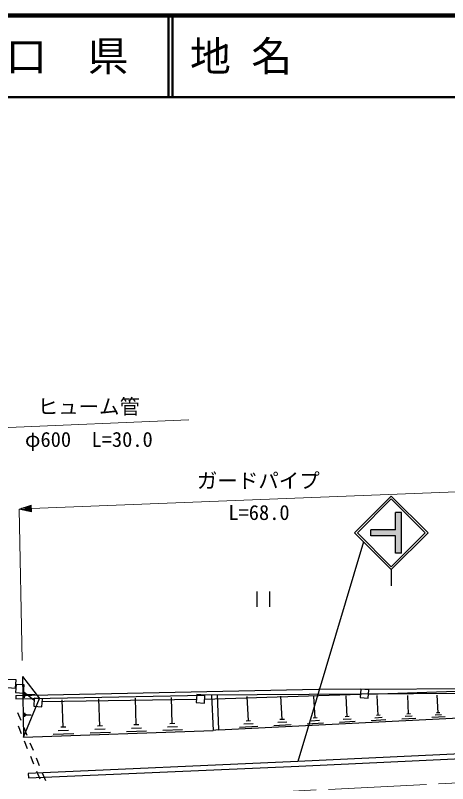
# Model space of a CAD drawing. Units: millimetres, scale not verified. Extents: x 40000 to 680000, y 20000 to 380000.
# Drawn here: x 349038 to 401880, y 286018 to 380000 of the extents above; entities that cross this region are included whole.
import ezdxf
from ezdxf.enums import TextEntityAlignment as Align

# ---------------------------------------------------------------- set-up
doc = ezdxf.new("R2010")
doc.units = ezdxf.units.MM
doc.header["$LTSCALE"] = 1000
doc.linetypes.add('CHAIN', pattern=[18.5, 12, -1.5, 3.5, -1.5])
for name, color, linetype, lineweight in [('M-BGD', 7, 'Continuous', 25), ('M-BMK', 2, 'CHAIN', 13), ('M-BMK-ROW', 30, 'Continuous', 25), ('M-STR-HTXT', 7, 'Continuous', 13), ('M-STR-STRC', 7, 'Continuous', 25), ('M-STR-STRD', 7, 'Continuous', 25), ('M-TTL', 2, 'Continuous', 140), ('M-TTL-LINE', 7, 'Continuous', 50)]:
    doc.layers.add(name, color=color, linetype=linetype, lineweight=lineweight)
doc.layers.add('M-TTL-TXT', color=7, linetype='Continuous')
doc.styles.add('ＭＳ ゴシック', font='')
doc.styles.get('ＭＳ ゴシック').set_extended_font_data('MS Gothic')

msp = doc.modelspace()

# ---------------------------------------------------------------- hatches: boundary and pattern name
at = {"layer": 'M-STR-STRC'}
msp.add_hatch(color=256, dxfattribs=at).paths.add_polyline_path([(392491, 317075), (395491, 317075), (395491, 319200), (396241, 319200), (396241, 314200), (395491, 314200), (395491, 316325), (392491, 316325)])

# ---------------------------------------------------------------- linework, layer by layer
at = {"layer": 'M-BGD'}
for p, q in [((378571, 309513), (378571, 307651)), ((380095, 309513), (380095, 307651)), ((349896, 299113), (350028, 291703)), ((349896, 299113), (352006, 296433)), ((350142, 296531), (350129, 297295)), ((350266, 296725), (350259, 297106)), ((350391, 296822), (350388, 297013)), ((410102, 297094), (372211, 296851)), ((350028, 291703), (352006, 296433)), ((350390, 296918), (351407, 296936)), ((354891, 292918), (354772, 296287)), ((359376, 293061), (359260, 296376)), ((363820, 293203), (363706, 296464)), ((368225, 293344), (368112, 296551)), ((373031, 296857), (373233, 292517)), ((377518, 293690), (377363, 296684)), ((381651, 293866), (381504, 296711)), ((385675, 294038), (385535, 296737)), ((389592, 294205), (389459, 296762)), ((393405, 294367), (393280, 296786)), ((397117, 294526), (396999, 296810)), ((400731, 294680), (400620, 296833)), ((349307, 294725), (349685, 293800)), ((350184, 294195), (350175, 294674)), ((350261, 294316), (350257, 294556)), ((350340, 294377), (350338, 294497)), ((350339, 294437), (350978, 294449)), ((373885, 292590), (415399, 294699)), ((389831, 294217), (389352, 294192)), ((393632, 294379), (393178, 294356)), ((397560, 294262), (396704, 294218)), ((397331, 294537), (396903, 294515)), ((401567, 294183), (399952, 294100)), ((401149, 294431), (400342, 294390)), ((400933, 294690), (400530, 294669)), ((368525, 293355), (367924, 293334)), ((378099, 293344), (376976, 293286)), ((377799, 293704), (377237, 293675)), ((382203, 293538), (381136, 293483)), ((381918, 293880), (381384, 293852)), ((386722, 293415), (384697, 293310)), ((386198, 293726), (385186, 293674)), ((385928, 294051), (385422, 294024)), ((390584, 293615), (388666, 293516)), ((390088, 293910), (389129, 293860)), ((394343, 293809), (392529, 293716)), ((393874, 294088), (392967, 294041)), ((398004, 293999), (396290, 293910)), ((349781, 292121), (349403, 293047)), ((350028, 291703), (373233, 292517)), ((350063, 292874), (350441, 291948)), ((355537, 292518), (354274, 292474)), ((355206, 292929), (354575, 292906)), ((360012, 292668), (358769, 292625)), ((359687, 293072), (359065, 293050)), ((365072, 292431), (362626, 292345)), ((364446, 292817), (363223, 292774)), ((364126, 293214), (363515, 293192)), ((369455, 292585), (367050, 292500)), ((368840, 292964), (367637, 292922)), ((378680, 292999), (376434, 292883)), ((382755, 293210), (380621, 293099)), ((356184, 292119), (353656, 292031)), ((360648, 292276), (358162, 292189)), ((350539, 290270), (350160, 291196)), ((350819, 291022), (351197, 290096)), ((351296, 288419), (350917, 289344)), ((351575, 289171), (351953, 288245)), ((352053, 286568), (351674, 287493)), ((352332, 287319), (352710, 286393))]:
    msp.add_line(p, q, dxfattribs=at)
for points in [[(349092, 296801), (386110, 297584), (410098, 297663)], [(349092, 296801), (349101, 296372), (372211, 296851)], [(373698, 296861), (373885, 292590), (373233, 292517)]]:
    msp.add_lwpolyline(points, dxfattribs=at)
at = {"layer": 'M-BMK'}
msp.add_line((368822, 284387), (467514, 289342), dxfattribs=at)
at = {"layer": 'M-BMK-ROW'}
for p, q in [((349133, 298704), (348135, 298774)), ((349121, 298163), (349052, 297166)), ((349063, 297707), (349133, 298704)), ((350119, 298094), (349121, 298163)), ((350049, 297096), (350119, 298094)), ((348065, 297776), (349063, 297707)), ((349052, 297166), (350049, 297096)), ((350059, 297230), (351332, 296228)), ((391255, 297555), (391185, 296557)), ((392252, 297485), (391255, 297555)), ((392182, 296488), (392252, 297485)), ((392217, 296979), (411149, 297611)), ((351349, 296479), (351280, 295481)), ((352347, 296409), (351349, 296479)), ((352277, 295411), (352347, 296409)), ((352323, 296072), (371174, 296358)), ((371213, 296921), (371143, 295924)), ((372211, 296851), (371213, 296921)), ((372141, 295854), (372211, 296851)), ((372177, 296366), (391214, 296973)), ((391185, 296557), (392182, 296488)), ((351280, 295481), (352277, 295411)), ((371143, 295924), (372141, 295854))]:
    msp.add_line(p, q, dxfattribs=at)
at = {"layer": 'M-STR-HTXT'}
for p, q in [((347217, 329562), (370245, 330504)), ((350988, 319664), (412558, 322078)), ((349489, 319606), (350972, 320066)), ((349489, 319606), (350988, 319664)), ((349865, 301069), (349489, 319606)), ((349489, 319606), (351004, 319263)), ((350985, 319745), (349786, 319698)), ((350991, 319584), (349792, 319537)), ((350082, 319790), (350982, 319825)), ((350979, 319905), (350379, 319882)), ((350676, 319974), (350975, 319986)), ((351004, 319263), (350972, 320066)), ((350095, 319468), (350994, 319504)), ((350998, 319423), (350398, 319400)), ((350701, 319331), (351001, 319343))]:
    msp.add_line(p, q, dxfattribs=at)
at = {"layer": 'M-STR-STRC'}
for p, q in [((390491, 316701), (394991, 321201)), ((390845, 316701), (394991, 320847)), ((399492, 316701), (394991, 321201)), ((399138, 316701), (394991, 320847)), ((396241, 319200), (395491, 319200)), ((395491, 317075), (395491, 319200)), ((396241, 314200), (396241, 319200)), ((392491, 316325), (392491, 317075)), ((395491, 317075), (392491, 317075)), ((390491, 316701), (394991, 312200)), ((390845, 316701), (394991, 312554)), ((395491, 316325), (392491, 316325)), ((394991, 312554), (399138, 316701)), ((394992, 312201), (399492, 316701)), ((395491, 314200), (395491, 316325)), ((391599, 315593), (383553, 288710)), ((396241, 314200), (395491, 314200)), ((394991, 312200), (394991, 310200))]:
    msp.add_line(p, q, dxfattribs=at)
at = {"layer": 'M-STR-STRD'}
msp.add_lwpolyline([(413075, 290099), (383553, 288710), (350622, 287244), (350625, 286739), (383682, 288167), (413093, 289552)], close=True, dxfattribs=at)
at = {"layer": 'M-TTL'}
msp.add_line((680000, 380000), (40000, 380000), dxfattribs=at)
at = {"layer": 'M-TTL-LINE'}
for p, q in [((367750, 380000), (367750, 370000)), ((368250, 380000), (368250, 370000)), ((40000, 370000), (680000, 370000))]:
    msp.add_line(p, q, dxfattribs=at)

# ---------------------------------------------------------------- texts
at = {"layer": 'M-STR-HTXT', "style": 'ＭＳ ゴシック'}
for s, p in [('ヒューム管', (358022, 330679)), ('φ600\u3000L=30.0', (358022, 326662)), ('ガードパイプ', (378736, 321615)), ('L=68.0', (378818, 317720))]:
    msp.add_text(s, height=1833, dxfattribs=at).set_placement(p, align=Align.BOTTOM_CENTER)
at = {"layer": 'M-TTL-TXT', "style": 'ＭＳ ゴシック'}
msp.add_text('山\u3000口\u3000県', height=3666, dxfattribs=at).set_placement((350375, 375000), align=Align.MIDDLE_CENTER)
msp.add_text('地 名', height=3666, dxfattribs=at).set_placement((370380, 375000), align=Align.MIDDLE_LEFT)

doc.saveas('drawing.dxf')
